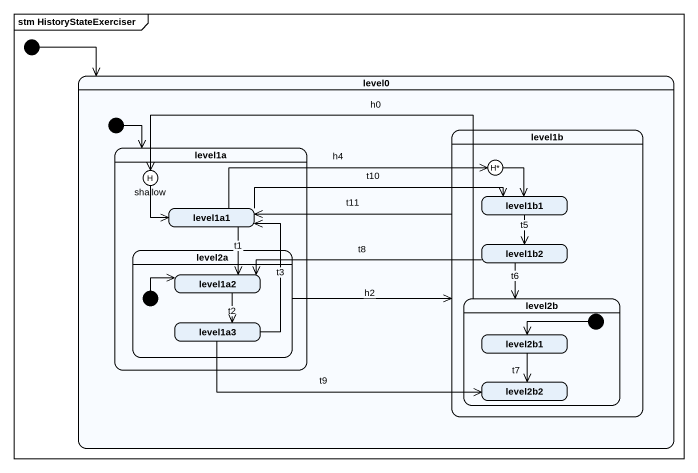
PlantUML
@startuml
mainframe stm HistoryStateExerciser
hide empty description
state level0 {
  state level1b {
    state deephistory1 <<history*>>
    state level1b1
    state level1b2
    state level2b {
      state level2b1
      state level2b2
      [*] -left-> level2b1
    }
  }
  state level1a {
    state shallow <<history>>
    state level1a1
    state level2a {
      state level1a2
      state level1a3
      [*] -right-> level1a2
    }
  }
  [*] --> level1a
}
[*] --> level0
level1b -left-> level1a1 : t11
shallow --> level1a1
deephistory1 --> level1b1
level1a1 -right-> deephistory1 : h4
level1a1 -right-> level1b1 : t10
level1a1 --> level1a2 : t1
level1b1 --> level1b2 : t5
level2a -right-> level1b : h2
level1b2 -left-> level1a2 : t8
level1b2 --> level2b : t6
level1a2 --> level1a3 : t2
level1a3 -up-> level1a1 : t3
level1a3 -right-> level2b2 : t9
level2b -left-> shallow : h0
level2b1 --> level2b2 : t7
@enduml
